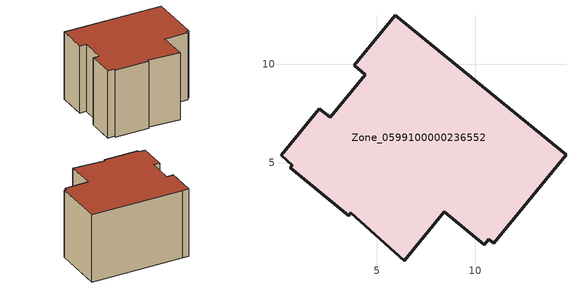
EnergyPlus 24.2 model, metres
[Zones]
Zone_0599100000236552
 floor ground (C_G): 3.56,2.3 0.58,4.73 0.68,4.85 0.12,5.36 2.06,7.75 2.62,7.31 4.41,9.48 3.84,9.94 5.94,12.49 6.5,12.05 14.63,5.41 10.94,0.9 10.69,1.1 10.47,0.83 8.43,2.5 6.38,0.01 3.68,2.45 z0
 wall outside (C_F): 14.63,5.41 6.5,12.05 5.94,12.49 3.84,9.94 4.41,9.48 2.62,7.31 2.06,7.75 0.12,5.36 0.68,4.85 0.58,4.73 3.56,2.3 3.68,2.45 6.38,0.01 8.43,2.5 10.47,0.83 10.69,1.1 10.94,0.9 14.63,5.41 z0:7.78
 roof outside (C_R): 0.58,4.73 3.56,2.3 3.68,2.45 6.38,0.01 8.43,2.5 10.47,0.83 10.69,1.1 10.94,0.9 14.63,5.41 6.5,12.05 5.94,12.49 3.84,9.94 4.41,9.48 2.62,7.31 2.06,7.75 0.12,5.36 0.68,4.85 z7.78
[BUILDING]
Pand.0599100000236552: North Axis=0; Terrain=City; Loads Convergence Tolerance Value=0.04; Temperature Convergence Tolerance Value=0.4; Solar Distribution=FullExterior; Maximum Number of Warmup Days=25; Minimum Number of Warmup Days=1
[Site:Location]
Rotterdam.The.Hague.AP_ZH_NLD Design_Conditions: Latitude=51.96; Longitude=4.45; Time Zone=1; Elevation=-4.5
[SITE:GROUNDTEMPERATURE:BUILDINGSURFACE]
18, 18, 18, 18, 18, 18, 18, 18, 18, 18, 18, 18
[MATERIAL] Thermal Absorptance=0.9; Solar Absorptance=0.7; Visible Absorptance=0.7
Name | Roughness | Thickness | Conductivity | Density | Specific Heat
G.TC.1946-1964 | MediumSmooth | 0.15 | 1 | 540 | 1210
F.TC.1946-1964 | Rough | 0.3 | 0.857143 | 1920 | 840
R.TC.1946-1964 | MediumRough | 0.2 | 0.235294 | 1500 | 1000
[CONSTRUCTION]
C_G: G.TC.1946-1964
C_F: F.TC.1946-1964
C_R: R.TC.1946-1964
[ZONE]
Zone_0599100000236552: Type=1; Multiplier=1; Ceiling Height=Autocalculate; Volume=Autocalculate; Floor Area=autocalculate; Part of Total Floor Area=Yes
[ZONEINFILTRATION:DESIGNFLOWRATE]
Infil_Zone_0599100000236552: Zone or ZoneList or Space or SpaceList=Zone_0599100000236552; Schedule=AlwaysOn; Design Flow Rate Calculation Method=Flow/Area; Flow Rate per Floor Area=0.003; Constant Term Coefficient=1; Temperature Term Coefficient=0; Velocity Term Coefficient=0; Velocity Squared Term Coefficient=0
[HVACTEMPLATE:ZONE:IDEALLOADSAIRSYSTEM]
Zone_0599100000236552: Maximum Heating Supply Air Temperature=50; Minimum Cooling Supply Air Temperature=13; Maximum Heating Supply Air Humidity Ratio=0.0156; Minimum Cooling Supply Air Humidity Ratio=0.0077; Heating Limit=NoLimit; Cooling Limit=NoLimit; Dehumidification Control Type=ConstantSensibleHeatRatio; Cooling Sensible Heat Ratio=0.7; Dehumidification Setpoint=60; Humidification Control Type=None; Humidification Setpoint=30; Outdoor Air Method=None; Outdoor Air Flow Rate per Person=0.00944; Outdoor Air Flow Rate per Zone Floor Area=0; Outdoor Air Flow Rate per Zone=0; Demand Controlled Ventilation Type=None; Outdoor Air Economizer Type=NoEconomizer; Heat Recovery Type=None; Sensible Heat Recovery Effectiveness=0.7; Latent Heat Recovery Effectiveness=0.65
[ZONECONTROL:THERMOSTAT]
ThermostatControl_Zone_0599100000236552: Zone or ZoneList=Zone_0599100000236552; Control Type Schedule=DualSetpointControlType; Control 1=Thermostat_Zone_0599100000236552; Temperature Difference Between Cutout And Setpoint=0
[THERMOSTATSETPOINT:DUALSETPOINT]
Thermostat_Zone_0599100000236552: Heating Setpoint Temperature Schedule=HeatingSetpoint_Zone_0599100000236552; Cooling Setpoint Temperature Schedule=CoolingSetpoint_Zone_0599100000236552
[SCHEDULE:COMPACT]
HeatingSetpoint_Zone_0599100000236552: Through: 12/31, For: AllDays, Until: 24:00, 21
CoolingSetpoint_Zone_0599100000236552: Through: 12/31, For: AllDays, Until: 24:00, 24
DualSetpointControlType: Through: 12/31, For: AllDays, Until: 24:00, 4
AlwaysOn: Through: 12/31, For: AllDays, Until: 24:00, 1
